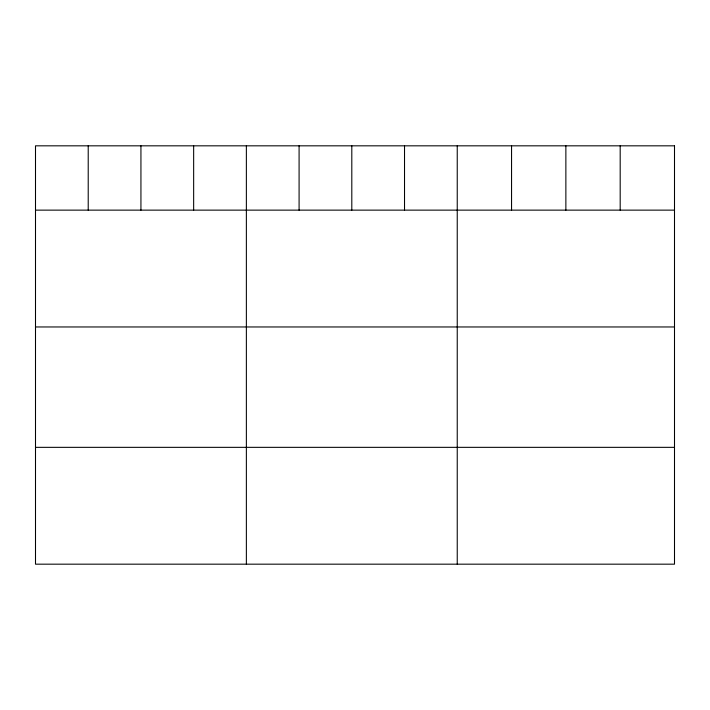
<?xml version="1.0" encoding="UTF-8"?>
<svg xmlns="http://www.w3.org/2000/svg" width="710" height="710" viewBox="0 0 710 710"><rect width="100%" height="100%" fill="white"/><g stroke="black" fill="none" stroke-linecap="round" stroke-linejoin="round"><path stroke-width="1.06" d="M35.5 210.133L674.5 210.133M35.5 326.964L674.5 326.964M35.5 447.344L674.5 447.344M620.185 145.825L620.185 210.133M565.87 145.825L565.87 210.133M511.555 145.825L511.555 210.133M457.24 145.825L457.24 564.175M404.522 145.825L404.522 210.133M351.805 145.825L351.805 210.133M299.087 145.825L299.087 210.133M246.37 145.825L246.37 564.175M193.652 145.825L193.652 210.133M140.935 145.825L140.935 210.133M88.218 145.825L88.218 210.133M674.5 145.825L35.5 145.825L35.5 564.175L674.5 564.175L674.5 145.825"/></g></svg>
